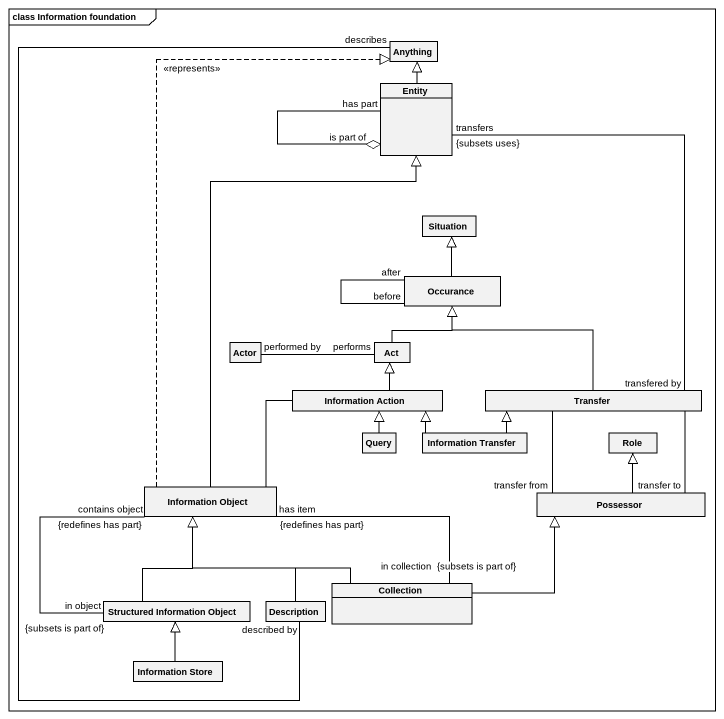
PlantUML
@startuml
mainframe class Information foundation
hide circle
hide empty members
class Anything
class "Entity" as Entity_
class Situation
class Occurance
class "Actor" as Actor_
class Act
class "Information Action" as Information_Action
class Transfer
class Query
class "Information Transfer" as Information_Transfer
class Role
class "Information Object" as Information_Object
class Possessor
class "Structured Information Object" as Structured_Information
class Description
class Collection
class "Information Store" as Information_Store
Entity_ -up-|> Anything
Entity_ "is part of" o-- "has part" Entity_
Occurance -up-|> Situation
Occurance "before" -- "after" Occurance
Actor_ "performed by" -right- "performs" Act
Act -up-|> Occurance
Information_Action -up-|> Act
Information_Action -- Information_Object
Transfer "transfered by" -up- "transfers\n{subsets uses}" Entity_
Transfer -up-|> Occurance
Transfer -- "transfer from" Possessor
Transfer -- "transfer to" Possessor
Query -up-|> Information_Action
Information_Transfer -left-|> Information_Action
Information_Transfer -right-|> Transfer
Information_Object .up.|> Anything : <<represents>>
Information_Object -up-|> Entity_
Possessor -up-|> Role
Structured_Information -up-|> Information_Object
Structured_Information "{subsets is part of}\nin object" -up- "contains object\n{redefines has part}" Information_Object
Description "described by" -up- "describes" Anything
Description -up-|> Information_Object
Collection -left-|> Information_Object
Collection "{subsets is part of}\nin collection" -left- "{redefines has part}\nhas item" Information_Object
Collection -right-|> Possessor
Information_Store -up-|> Structured_Information
@enduml
